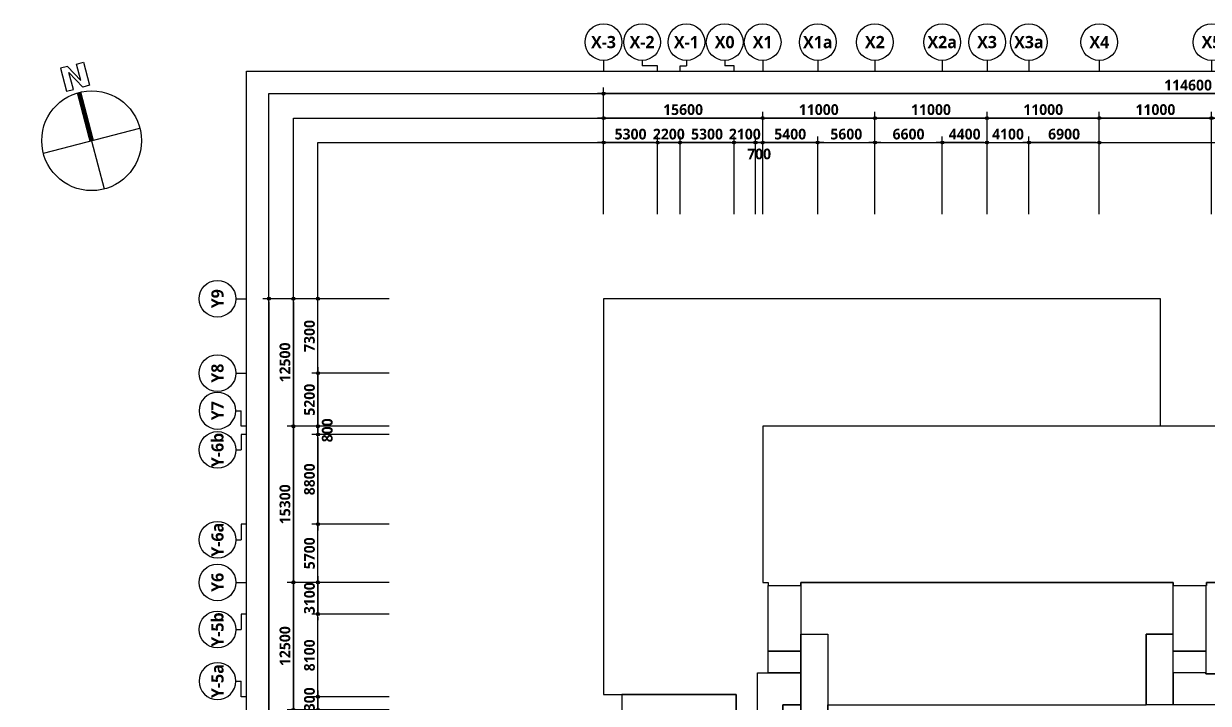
# Model space of a CAD drawing. Header units: millimetres. Extents: x -5354 to 997967, y -1313401 to 249081.
# Drawn here: x -5354 to 110773, y -1039776 to -973176 of the extents above; entities that cross this region are included whole.
import ezdxf
from ezdxf.enums import TextEntityAlignment as Align

# ---------------------------------------------------------------- set-up
doc = ezdxf.new("R2010")
doc.units = ezdxf.units.MM
doc.header["$LTSCALE"] = 300
doc.header["$MEASUREMENT"] = 0
doc.header["$PDSIZE"] = -10
doc.layers.get('0').update_dxf_attribs({"linetype": 'CONTINUOUS'})
doc.layers.get('Defpoints').update_dxf_attribs({"color": 153, "linetype": 'CONTINUOUS'})
for name, color, linetype in [('A-ANNO-SYMB', 7, 'CONTINUOUS'), ('A-ANNO-TEXT1', 7, 'CONTINUOUS'), ('A-ST-AXIS-BUB', 7, 'CONTINUOUS'), ('A-ST-AXIS-DIM', 7, 'CONTINUOUS'), ('X-SEC-종$0$A-ST-AXIS-BUB', 7, 'CONTINUOUS')]:
    doc.layers.add(name, color=color, linetype=linetype)
doc.layers.add('Defpoint', color=161, linetype='CONTINUOUS', plot=False)
doc.layers.add('면적', color=210, linetype='CONTINUOUS', plot=False)
doc.styles.add('SH_대대리576', font='')
doc.styles.get('SH_대대리576').set_extended_font_data('NanumGothic', bold=True)
doc.dimstyles.new('SHP 600', dxfattribs={"dimscale": 300, "dimtxt": 3.5, "dimasz": 1, "dimexe": 2, "dimexo": 2, "dimgap": 1, "dimtad": 1, "dimdec": 0, "dimzin": 0, "dimdsep": 46, "dimtxsty": 'SH_대대리576', "dimblk": 'DIMDOT', "dimcen": 0.09, "dimclrt": 3, "dimadec": 0, "dimazin": 1, "dimtfac": 1, "dimtdec": 0, "dimtix": 1, "dimtmove": 2, "dimatfit": 0, "dimldrblk": 'DIMDOT', "dimfxl": 1, "dimtolj": 1, "dimtzin": 0, "dimarcsym": 0})

# ---------------------------------------------------------------- blocks, each defined once
blk = doc.blocks.new('G$CBA52A250')
at = {"layer": 'A-ST-AXIS-BUB'}
for p, q in [((1177, 0), (1177, 525)), ((1177, 525), (1800, 525)), ((1800, 1050), (1800, 525))]:
    blk.add_line(p, q, dxfattribs=at)
blk.add_circle((1800, 2850), 1800, dxfattribs=at)
blk = doc.blocks.new('DIMDOT')
at = {"color": 0}
blk.add_line((-2, 0), (2, 0), dxfattribs=at)
for radius in [0.5, 0.25]:
    blk.add_circle((0, 0), radius, dxfattribs=at)
blk = doc.blocks.new('*D831')
at = {"layer": 'A-ST-AXIS-DIM', "color": 0, "lineweight": -2, "transparency": 16777216}
for p, q in [((30487, -1000126), (18087, -1000126)), ((18687, -1000426), (18687, -1084626)), ((30487, -1084926), (18087, -1084926))]:
    blk.add_line(p, q, dxfattribs=at)
at = {"layer": 'Defpoints', "color": 0, "transparency": 16777216}
for p in [(31087, -1000126), (18687, -1084926), (31087, -1084926)]:
    blk.add_point(p, dxfattribs=at)
at = {"layer": 'A-ST-AXIS-DIM', "color": 0, "lineweight": -2, "transparency": 16777216, "xscale": 300, "yscale": 300, "zscale": 300}
for p, rotation in [((18687, -1000126), 90), ((18687, -1084926), 270)]:
    blk.add_blockref('DIMDOT', p, dxfattribs=dict(at, rotation=rotation))
at = {"layer": 'A-ST-AXIS-DIM', "color": 3, "transparency": 16777216, "insert": (17862, -1042526), "char_height": 1050, "attachment_point": 5, "rotation": 90, "style": 'SH_대대리576'}
blk.add_mtext('\\A1;84800', dxfattribs=at)
blk = doc.blocks.new('*D836')
at = {"layer": 'A-ST-AXIS-DIM', "color": 0, "lineweight": -2, "transparency": 16777216}
for p, q in [((30487, -1027926), (20487, -1027926)), ((21087, -1028226), (21087, -1040126)), ((30487, -1040426), (20487, -1040426))]:
    blk.add_line(p, q, dxfattribs=at)
at = {"layer": 'Defpoints', "color": 0, "transparency": 16777216}
for p in [(31087, -1027926), (21087, -1040426), (31087, -1040426)]:
    blk.add_point(p, dxfattribs=at)
at = {"layer": 'A-ST-AXIS-DIM', "color": 0, "lineweight": -2, "transparency": 16777216, "xscale": 300, "yscale": 300, "zscale": 300}
for p, rotation in [((21087, -1027926), 90), ((21087, -1040426), 270)]:
    blk.add_blockref('DIMDOT', p, dxfattribs=dict(at, rotation=rotation))
at = {"layer": 'A-ST-AXIS-DIM', "color": 3, "transparency": 16777216, "insert": (20262, -1034176), "char_height": 1050, "attachment_point": 5, "rotation": 90, "style": 'SH_대대리576'}
blk.add_mtext('\\A1;12500', dxfattribs=at)
blk = doc.blocks.new('*D837')
at = {"layer": 'A-ST-AXIS-DIM', "color": 0, "lineweight": -2, "transparency": 16777216}
for p, q in [((30487, -1012626), (20487, -1012626)), ((21087, -1012926), (21087, -1027626)), ((30487, -1027926), (20487, -1027926))]:
    blk.add_line(p, q, dxfattribs=at)
at = {"layer": 'Defpoints', "color": 0, "transparency": 16777216}
for p in [(31087, -1012626), (21087, -1027926), (31087, -1027926)]:
    blk.add_point(p, dxfattribs=at)
at = {"layer": 'A-ST-AXIS-DIM', "color": 0, "lineweight": -2, "transparency": 16777216, "xscale": 300, "yscale": 300, "zscale": 300}
for p, rotation in [((21087, -1012626), 90), ((21087, -1027926), 270)]:
    blk.add_blockref('DIMDOT', p, dxfattribs=dict(at, rotation=rotation))
at = {"layer": 'A-ST-AXIS-DIM', "color": 3, "transparency": 16777216, "insert": (20262, -1020276), "char_height": 1050, "attachment_point": 5, "rotation": 90, "style": 'SH_대대리576'}
blk.add_mtext('\\A1;15300', dxfattribs=at)
blk = doc.blocks.new('*D838')
at = {"layer": 'A-ST-AXIS-DIM', "color": 0, "lineweight": -2, "transparency": 16777216}
for p, q in [((30487, -1000126), (20487, -1000126)), ((21087, -1000426), (21087, -1012326)), ((30487, -1012626), (20487, -1012626))]:
    blk.add_line(p, q, dxfattribs=at)
at = {"layer": 'Defpoints', "color": 0, "transparency": 16777216}
for p in [(31087, -1000126), (21087, -1012626), (31087, -1012626)]:
    blk.add_point(p, dxfattribs=at)
at = {"layer": 'A-ST-AXIS-DIM', "color": 0, "lineweight": -2, "transparency": 16777216, "xscale": 300, "yscale": 300, "zscale": 300}
for p, rotation in [((21087, -1000126), 90), ((21087, -1012626), 270)]:
    blk.add_blockref('DIMDOT', p, dxfattribs=dict(at, rotation=rotation))
at = {"layer": 'A-ST-AXIS-DIM', "color": 3, "transparency": 16777216, "insert": (20262, -1006376), "char_height": 1050, "attachment_point": 5, "rotation": 90, "style": 'SH_대대리576'}
blk.add_mtext('\\A1;12500', dxfattribs=at)
blk = doc.blocks.new('*D839')
at = {"layer": 'A-ST-AXIS-DIM', "color": 0, "lineweight": -2, "transparency": 16777216}
for p, q in [((51487, -991826), (51487, -979426)), ((165787, -980026), (51787, -980026)), ((166087, -991826), (166087, -979426))]:
    blk.add_line(p, q, dxfattribs=at)
at = {"layer": 'Defpoints', "color": 0, "transparency": 16777216}
for p in [(51487, -980026), (51487, -992426), (166087, -992426)]:
    blk.add_point(p, dxfattribs=at)
at = {"layer": 'A-ST-AXIS-DIM', "color": 0, "lineweight": -2, "transparency": 16777216, "xscale": 300, "yscale": 300, "zscale": 300, "rotation": 180}
blk.add_blockref('DIMDOT', (51487, -980026), dxfattribs=at)
at = {"layer": 'A-ST-AXIS-DIM', "color": 0, "lineweight": -2, "transparency": 16777216, "xscale": 300, "yscale": 300, "zscale": 300}
blk.add_blockref('DIMDOT', (166087, -980026), dxfattribs=at)
at = {"layer": 'A-ST-AXIS-DIM', "color": 3, "transparency": 16777216, "insert": (108787, -979201), "char_height": 1050, "attachment_point": 5, "style": 'SH_대대리576'}
blk.add_mtext('\\A1;114600', dxfattribs=at)
blk = doc.blocks.new('*D840')
at = {"layer": 'A-ST-AXIS-DIM', "color": 0, "lineweight": -2, "transparency": 16777216}
for p, q in [((67087, -991826), (67087, -981826)), ((77787, -982426), (67387, -982426)), ((78087, -991826), (78087, -981826))]:
    blk.add_line(p, q, dxfattribs=at)
at = {"layer": 'Defpoints', "color": 0, "transparency": 16777216}
for p in [(67087, -982426), (67087, -992426), (78087, -992426)]:
    blk.add_point(p, dxfattribs=at)
at = {"layer": 'A-ST-AXIS-DIM', "color": 0, "lineweight": -2, "transparency": 16777216, "xscale": 300, "yscale": 300, "zscale": 300, "rotation": 180}
blk.add_blockref('DIMDOT', (67087, -982426), dxfattribs=at)
at = {"layer": 'A-ST-AXIS-DIM', "color": 0, "lineweight": -2, "transparency": 16777216, "xscale": 300, "yscale": 300, "zscale": 300}
blk.add_blockref('DIMDOT', (78087, -982426), dxfattribs=at)
at = {"layer": 'A-ST-AXIS-DIM', "color": 3, "transparency": 16777216, "insert": (72587, -981601), "char_height": 1050, "attachment_point": 5, "style": 'SH_대대리576'}
blk.add_mtext('\\A1;11000', dxfattribs=at)
blk = doc.blocks.new('*D841')
at = {"layer": 'A-ST-AXIS-DIM', "color": 0, "lineweight": -2, "transparency": 16777216}
for p, q in [((78087, -991826), (78087, -981826)), ((88787, -982426), (78387, -982426)), ((89087, -991826), (89087, -981826))]:
    blk.add_line(p, q, dxfattribs=at)
at = {"layer": 'Defpoints', "color": 0, "transparency": 16777216}
for p in [(78087, -982426), (78087, -992426), (89087, -992426)]:
    blk.add_point(p, dxfattribs=at)
at = {"layer": 'A-ST-AXIS-DIM', "color": 0, "lineweight": -2, "transparency": 16777216, "xscale": 300, "yscale": 300, "zscale": 300, "rotation": 180}
blk.add_blockref('DIMDOT', (78087, -982426), dxfattribs=at)
at = {"layer": 'A-ST-AXIS-DIM', "color": 0, "lineweight": -2, "transparency": 16777216, "xscale": 300, "yscale": 300, "zscale": 300}
blk.add_blockref('DIMDOT', (89087, -982426), dxfattribs=at)
at = {"layer": 'A-ST-AXIS-DIM', "color": 3, "transparency": 16777216, "insert": (83587, -981601), "char_height": 1050, "attachment_point": 5, "style": 'SH_대대리576'}
blk.add_mtext('\\A1;11000', dxfattribs=at)
blk = doc.blocks.new('*D842')
at = {"layer": 'A-ST-AXIS-DIM', "color": 0, "lineweight": -2, "transparency": 16777216}
for p, q in [((89087, -991826), (89087, -981826)), ((99787, -982426), (89387, -982426)), ((100087, -991826), (100087, -981826))]:
    blk.add_line(p, q, dxfattribs=at)
at = {"layer": 'Defpoints', "color": 0, "transparency": 16777216}
for p in [(89087, -982426), (89087, -992426), (100087, -992426)]:
    blk.add_point(p, dxfattribs=at)
at = {"layer": 'A-ST-AXIS-DIM', "color": 0, "lineweight": -2, "transparency": 16777216, "xscale": 300, "yscale": 300, "zscale": 300, "rotation": 180}
blk.add_blockref('DIMDOT', (89087, -982426), dxfattribs=at)
at = {"layer": 'A-ST-AXIS-DIM', "color": 0, "lineweight": -2, "transparency": 16777216, "xscale": 300, "yscale": 300, "zscale": 300}
blk.add_blockref('DIMDOT', (100087, -982426), dxfattribs=at)
at = {"layer": 'A-ST-AXIS-DIM', "color": 3, "transparency": 16777216, "insert": (94587, -981601), "char_height": 1050, "attachment_point": 5, "style": 'SH_대대리576'}
blk.add_mtext('\\A1;11000', dxfattribs=at)
blk = doc.blocks.new('*D843')
at = {"layer": 'A-ST-AXIS-DIM', "color": 0, "lineweight": -2, "transparency": 16777216}
for p, q in [((100087, -991826), (100087, -981826)), ((110787, -982426), (100387, -982426)), ((111087, -991826), (111087, -981826))]:
    blk.add_line(p, q, dxfattribs=at)
at = {"layer": 'Defpoints', "color": 0, "transparency": 16777216}
for p in [(100087, -982426), (100087, -992426), (111087, -992426)]:
    blk.add_point(p, dxfattribs=at)
at = {"layer": 'A-ST-AXIS-DIM', "color": 0, "lineweight": -2, "transparency": 16777216, "xscale": 300, "yscale": 300, "zscale": 300, "rotation": 180}
blk.add_blockref('DIMDOT', (100087, -982426), dxfattribs=at)
at = {"layer": 'A-ST-AXIS-DIM', "color": 0, "lineweight": -2, "transparency": 16777216, "xscale": 300, "yscale": 300, "zscale": 300}
blk.add_blockref('DIMDOT', (111087, -982426), dxfattribs=at)
at = {"layer": 'A-ST-AXIS-DIM', "color": 3, "transparency": 16777216, "insert": (105587, -981601), "char_height": 1050, "attachment_point": 5, "style": 'SH_대대리576'}
blk.add_mtext('\\A1;11000', dxfattribs=at)
blk = doc.blocks.new('*D844')
at = {"layer": 'A-ST-AXIS-DIM', "color": 0, "lineweight": -2, "transparency": 16777216}
for p, q in [((111087, -991826), (111087, -981826)), ((121787, -982426), (111387, -982426)), ((122087, -991826), (122087, -981826))]:
    blk.add_line(p, q, dxfattribs=at)
at = {"layer": 'Defpoints', "color": 0, "transparency": 16777216}
for p in [(111087, -982426), (111087, -992426), (122087, -992426)]:
    blk.add_point(p, dxfattribs=at)
at = {"layer": 'A-ST-AXIS-DIM', "color": 0, "lineweight": -2, "transparency": 16777216, "xscale": 300, "yscale": 300, "zscale": 300, "rotation": 180}
blk.add_blockref('DIMDOT', (111087, -982426), dxfattribs=at)
at = {"layer": 'A-ST-AXIS-DIM', "color": 0, "lineweight": -2, "transparency": 16777216, "xscale": 300, "yscale": 300, "zscale": 300}
blk.add_blockref('DIMDOT', (122087, -982426), dxfattribs=at)
at = {"layer": 'A-ST-AXIS-DIM', "color": 3, "transparency": 16777216, "insert": (116587, -981601), "char_height": 1050, "attachment_point": 5, "style": 'SH_대대리576'}
blk.add_mtext('\\A1;11000', dxfattribs=at)
blk = doc.blocks.new('*D849')
at = {"layer": 'A-ST-AXIS-DIM', "color": 0, "lineweight": -2, "transparency": 16777216}
for p, q in [((51487, -991826), (51487, -981826)), ((66787, -982426), (51787, -982426)), ((67087, -991826), (67087, -981826))]:
    blk.add_line(p, q, dxfattribs=at)
at = {"layer": 'Defpoints', "color": 0, "transparency": 16777216}
for p in [(51487, -982426), (51487, -992426), (67087, -992426)]:
    blk.add_point(p, dxfattribs=at)
at = {"layer": 'A-ST-AXIS-DIM', "color": 0, "lineweight": -2, "transparency": 16777216, "xscale": 300, "yscale": 300, "zscale": 300, "rotation": 180}
blk.add_blockref('DIMDOT', (51487, -982426), dxfattribs=at)
at = {"layer": 'A-ST-AXIS-DIM', "color": 0, "lineweight": -2, "transparency": 16777216, "xscale": 300, "yscale": 300, "zscale": 300}
blk.add_blockref('DIMDOT', (67087, -982426), dxfattribs=at)
at = {"layer": 'A-ST-AXIS-DIM', "color": 3, "transparency": 16777216, "insert": (59287, -981601), "char_height": 1050, "attachment_point": 5, "style": 'SH_대대리576'}
blk.add_mtext('\\A1;15600', dxfattribs=at)
blk = doc.blocks.new('A-ST-AXIS-BUB-1')
at = {"layer": 'A-ST-AXIS-BUB'}
blk.add_line((0, 350), (0, 0), dxfattribs=at)
blk.add_circle((0, 950), 600, dxfattribs=at)
blk = doc.blocks.new('*D922')
at = {"layer": 'A-ST-AXIS-DIM', "color": 0, "lineweight": -2, "transparency": 16777216}
for p, q in [((51487, -991826), (51487, -984226)), ((56787, -991826), (56787, -984226)), ((56487, -984826), (51787, -984826))]:
    blk.add_line(p, q, dxfattribs=at)
at = {"layer": 'Defpoints', "color": 0, "transparency": 16777216}
for p in [(51487, -984826), (51487, -992426), (56787, -992426)]:
    blk.add_point(p, dxfattribs=at)
at = {"layer": 'A-ST-AXIS-DIM', "color": 0, "lineweight": -2, "transparency": 16777216, "xscale": 300, "yscale": 300, "zscale": 300, "rotation": 180}
blk.add_blockref('DIMDOT', (51487, -984826), dxfattribs=at)
at = {"layer": 'A-ST-AXIS-DIM', "color": 0, "lineweight": -2, "transparency": 16777216, "xscale": 300, "yscale": 300, "zscale": 300}
blk.add_blockref('DIMDOT', (56787, -984826), dxfattribs=at)
at = {"layer": 'A-ST-AXIS-DIM', "color": 3, "transparency": 16777216, "insert": (54137, -984001), "char_height": 1050, "attachment_point": 5, "style": 'SH_대대리576'}
blk.add_mtext('\\A1;5300', dxfattribs=at)
blk = doc.blocks.new('*D923')
at = {"layer": 'A-ST-AXIS-DIM', "color": 0, "lineweight": -2, "transparency": 16777216}
for p, q in [((56787, -991826), (56787, -984226)), ((58987, -991826), (58987, -984226)), ((56487, -984826), (56187, -984826)), ((58987, -984826), (56787, -984826)), ((59287, -984826), (59587, -984826))]:
    blk.add_line(p, q, dxfattribs=at)
at = {"layer": 'Defpoints', "color": 0, "transparency": 16777216}
for p in [(56787, -984826), (56787, -992426), (58987, -992426)]:
    blk.add_point(p, dxfattribs=at)
at = {"layer": 'A-ST-AXIS-DIM', "color": 0, "lineweight": -2, "transparency": 16777216, "xscale": 300, "yscale": 300, "zscale": 300}
blk.add_blockref('DIMDOT', (56787, -984826), dxfattribs=at)
at = {"layer": 'A-ST-AXIS-DIM', "color": 0, "lineweight": -2, "transparency": 16777216, "xscale": 300, "yscale": 300, "zscale": 300, "rotation": 180}
blk.add_blockref('DIMDOT', (58987, -984826), dxfattribs=at)
at = {"layer": 'A-ST-AXIS-DIM', "color": 3, "transparency": 16777216, "insert": (57887, -984001), "char_height": 1050, "attachment_point": 5, "style": 'SH_대대리576'}
blk.add_mtext('\\A1;2200', dxfattribs=at)
blk = doc.blocks.new('*D924')
at = {"layer": 'A-ST-AXIS-DIM', "color": 0, "lineweight": -2, "transparency": 16777216}
for p, q in [((64287, -991826), (64287, -984226)), ((66387, -991826), (66387, -984226)), ((63987, -984826), (63687, -984826)), ((66387, -984826), (64287, -984826)), ((66687, -984826), (66987, -984826))]:
    blk.add_line(p, q, dxfattribs=at)
at = {"layer": 'Defpoints', "color": 0, "transparency": 16777216}
for p in [(64287, -984826), (64287, -992426), (66387, -992426)]:
    blk.add_point(p, dxfattribs=at)
at = {"layer": 'A-ST-AXIS-DIM', "color": 0, "lineweight": -2, "transparency": 16777216, "xscale": 300, "yscale": 300, "zscale": 300}
blk.add_blockref('DIMDOT', (64287, -984826), dxfattribs=at)
at = {"layer": 'A-ST-AXIS-DIM', "color": 0, "lineweight": -2, "transparency": 16777216, "xscale": 300, "yscale": 300, "zscale": 300, "rotation": 180}
blk.add_blockref('DIMDOT', (66387, -984826), dxfattribs=at)
at = {"layer": 'A-ST-AXIS-DIM', "color": 3, "transparency": 16777216, "insert": (65337, -984001), "char_height": 1050, "attachment_point": 5, "style": 'SH_대대리576'}
blk.add_mtext('\\A1;2100', dxfattribs=at)
blk = doc.blocks.new('*D925')
at = {"layer": 'A-ST-AXIS-DIM', "color": 0, "lineweight": -2, "transparency": 16777216}
for p, q in [((58987, -991826), (58987, -984226)), ((64287, -991826), (64287, -984226)), ((63987, -984826), (59287, -984826))]:
    blk.add_line(p, q, dxfattribs=at)
at = {"layer": 'Defpoints', "color": 0, "transparency": 16777216}
for p in [(58987, -984826), (58987, -992426), (64287, -992426)]:
    blk.add_point(p, dxfattribs=at)
at = {"layer": 'A-ST-AXIS-DIM', "color": 0, "lineweight": -2, "transparency": 16777216, "xscale": 300, "yscale": 300, "zscale": 300, "rotation": 180}
blk.add_blockref('DIMDOT', (58987, -984826), dxfattribs=at)
at = {"layer": 'A-ST-AXIS-DIM', "color": 0, "lineweight": -2, "transparency": 16777216, "xscale": 300, "yscale": 300, "zscale": 300}
blk.add_blockref('DIMDOT', (64287, -984826), dxfattribs=at)
at = {"layer": 'A-ST-AXIS-DIM', "color": 3, "transparency": 16777216, "insert": (61637, -984001), "char_height": 1050, "attachment_point": 5, "style": 'SH_대대리576'}
blk.add_mtext('\\A1;5300', dxfattribs=at)
blk = doc.blocks.new('A-ST-AXIS-BUB-2')
at = {"layer": 'X-SEC-종$0$A-ST-AXIS-BUB'}
blk.add_line((1800, 1050, -103000), (1800, 525, -103000), dxfattribs=at)
at = {"layer": 'X-SEC-종$0$A-ST-AXIS-BUB', "elevation": -103000}
blk.add_lwpolyline([(3323, 0), (3323, 525), (1800, 525)], dxfattribs=at)
at = {"layer": 'X-SEC-종$0$A-ST-AXIS-BUB'}
blk.add_circle((1800, 2850, -103000), 1800, dxfattribs=at)
blk = doc.blocks.new('G$C1D72D447')
at = {"layer": 'X-SEC-종$0$A-ST-AXIS-BUB'}
blk.add_line((1800, 1050, -103000), (1800, 525, -103000), dxfattribs=at)
at = {"layer": 'X-SEC-종$0$A-ST-AXIS-BUB', "elevation": -103000}
blk.add_lwpolyline([(2723, 0), (2723, 525), (1800, 525)], dxfattribs=at)
at = {"layer": 'X-SEC-종$0$A-ST-AXIS-BUB'}
blk.add_circle((1800, 2850, -103000), 1800, dxfattribs=at)
blk = doc.blocks.new('dr-sy-018-D-M')
at = {"layer": 'A-ANNO-SYMB'}
for p, q in [((-1, 16.4), (-2.5, 16.4)), ((-2.5, 16.4), (-2.5, 11.4)), ((-1, 16.4), (1, 12.8)), ((-1, 15.09), (1.05, 11.4)), ((-1, 11.4), (-1, 15.09)), ((1, 12.8), (1, 16.4)), ((1, 16.4), (2.5, 16.4)), ((2.5, 16.4), (2.5, 11.4)), ((-2.5, 11.4), (-1, 11.4)), ((2.5, 11.4), (1.05, 11.4)), ((-10.5, 0), (10.5, 0)), ((0, 0), (0, -10.5))]:
    blk.add_line(p, q, dxfattribs=at)
at = {"layer": 'A-ANNO-SYMB', "const_width": 1}
blk.add_lwpolyline([(0, 10.5), (0, 0)], dxfattribs=at)
at = {"layer": 'A-ANNO-SYMB'}
blk.add_circle((0, 0), 10.5, dxfattribs=at)
blk = doc.blocks.new('*D930')
at = {"layer": 'A-ST-AXIS-DIM', "color": 0, "lineweight": -2, "transparency": 16777216}
for p, q in [((67087, -991826), (67087, -984226)), ((72487, -991826), (72487, -984226)), ((72187, -984826), (67387, -984826))]:
    blk.add_line(p, q, dxfattribs=at)
at = {"layer": 'Defpoints', "color": 0, "transparency": 16777216}
for p in [(67087, -984826), (67087, -992426), (72487, -992426)]:
    blk.add_point(p, dxfattribs=at)
at = {"layer": 'A-ST-AXIS-DIM', "color": 0, "lineweight": -2, "transparency": 16777216, "xscale": 300, "yscale": 300, "zscale": 300, "rotation": 180}
blk.add_blockref('DIMDOT', (67087, -984826), dxfattribs=at)
at = {"layer": 'A-ST-AXIS-DIM', "color": 0, "lineweight": -2, "transparency": 16777216, "xscale": 300, "yscale": 300, "zscale": 300}
blk.add_blockref('DIMDOT', (72487, -984826), dxfattribs=at)
at = {"layer": 'A-ST-AXIS-DIM', "color": 3, "transparency": 16777216, "insert": (69787, -984001), "char_height": 1050, "attachment_point": 5, "style": 'SH_대대리576'}
blk.add_mtext('\\A1;5400', dxfattribs=at)
blk = doc.blocks.new('*D931')
at = {"layer": 'A-ST-AXIS-DIM', "color": 0, "lineweight": -2, "transparency": 16777216}
for p, q in [((72487, -991826), (72487, -984226)), ((78087, -991826), (78087, -984226)), ((72787, -984826), (77787, -984826))]:
    blk.add_line(p, q, dxfattribs=at)
at = {"layer": 'Defpoints', "color": 0, "transparency": 16777216}
for p in [(78087, -984826), (72487, -992426), (78087, -992426)]:
    blk.add_point(p, dxfattribs=at)
at = {"layer": 'A-ST-AXIS-DIM', "color": 0, "lineweight": -2, "transparency": 16777216, "xscale": 300, "yscale": 300, "zscale": 300, "rotation": 180}
blk.add_blockref('DIMDOT', (72487, -984826), dxfattribs=at)
at = {"layer": 'A-ST-AXIS-DIM', "color": 0, "lineweight": -2, "transparency": 16777216, "xscale": 300, "yscale": 300, "zscale": 300}
blk.add_blockref('DIMDOT', (78087, -984826), dxfattribs=at)
at = {"layer": 'A-ST-AXIS-DIM', "color": 3, "transparency": 16777216, "insert": (75287, -984001), "char_height": 1050, "attachment_point": 5, "style": 'SH_대대리576'}
blk.add_mtext('\\A1;5600', dxfattribs=at)
blk = doc.blocks.new('*D932')
at = {"layer": 'A-ST-AXIS-DIM', "color": 0, "lineweight": -2, "transparency": 16777216}
for p, q in [((78087, -991826), (78087, -984226)), ((84687, -991826), (84687, -984226)), ((78387, -984826), (84387, -984826))]:
    blk.add_line(p, q, dxfattribs=at)
at = {"layer": 'Defpoints', "color": 0, "transparency": 16777216}
for p in [(84687, -984826), (78087, -992426), (84687, -992426)]:
    blk.add_point(p, dxfattribs=at)
at = {"layer": 'A-ST-AXIS-DIM', "color": 0, "lineweight": -2, "transparency": 16777216, "xscale": 300, "yscale": 300, "zscale": 300, "rotation": 180}
blk.add_blockref('DIMDOT', (78087, -984826), dxfattribs=at)
at = {"layer": 'A-ST-AXIS-DIM', "color": 0, "lineweight": -2, "transparency": 16777216, "xscale": 300, "yscale": 300, "zscale": 300}
blk.add_blockref('DIMDOT', (84687, -984826), dxfattribs=at)
at = {"layer": 'A-ST-AXIS-DIM', "color": 3, "transparency": 16777216, "insert": (81387, -984001), "char_height": 1050, "attachment_point": 5, "style": 'SH_대대리576'}
blk.add_mtext('\\A1;6600', dxfattribs=at)
blk = doc.blocks.new('*D933')
at = {"layer": 'A-ST-AXIS-DIM', "color": 0, "lineweight": -2, "transparency": 16777216}
for p, q in [((84687, -991826), (84687, -984226)), ((89087, -991826), (89087, -984226)), ((88787, -984826), (84987, -984826))]:
    blk.add_line(p, q, dxfattribs=at)
at = {"layer": 'Defpoints', "color": 0, "transparency": 16777216}
for p in [(84687, -984826), (84687, -992426), (89087, -992426)]:
    blk.add_point(p, dxfattribs=at)
at = {"layer": 'A-ST-AXIS-DIM', "color": 0, "lineweight": -2, "transparency": 16777216, "xscale": 300, "yscale": 300, "zscale": 300, "rotation": 180}
blk.add_blockref('DIMDOT', (84687, -984826), dxfattribs=at)
at = {"layer": 'A-ST-AXIS-DIM', "color": 0, "lineweight": -2, "transparency": 16777216, "xscale": 300, "yscale": 300, "zscale": 300}
blk.add_blockref('DIMDOT', (89087, -984826), dxfattribs=at)
at = {"layer": 'A-ST-AXIS-DIM', "color": 3, "transparency": 16777216, "insert": (86887, -984001), "char_height": 1050, "attachment_point": 5, "style": 'SH_대대리576'}
blk.add_mtext('\\A1;4400', dxfattribs=at)
blk = doc.blocks.new('*D934')
at = {"layer": 'A-ST-AXIS-DIM', "color": 0, "lineweight": -2, "transparency": 16777216}
for p, q in [((89087, -991826), (89087, -984226)), ((93187, -991826), (93187, -984226)), ((88787, -984826), (88487, -984826)), ((89087, -984826), (93187, -984826)), ((93487, -984826), (93787, -984826))]:
    blk.add_line(p, q, dxfattribs=at)
at = {"layer": 'Defpoints', "color": 0, "transparency": 16777216}
for p in [(93187, -984826), (89087, -992426), (93187, -992426)]:
    blk.add_point(p, dxfattribs=at)
at = {"layer": 'A-ST-AXIS-DIM', "color": 0, "lineweight": -2, "transparency": 16777216, "xscale": 300, "yscale": 300, "zscale": 300}
blk.add_blockref('DIMDOT', (89087, -984826), dxfattribs=at)
at = {"layer": 'A-ST-AXIS-DIM', "color": 0, "lineweight": -2, "transparency": 16777216, "xscale": 300, "yscale": 300, "zscale": 300, "rotation": 180}
blk.add_blockref('DIMDOT', (93187, -984826), dxfattribs=at)
at = {"layer": 'A-ST-AXIS-DIM', "color": 3, "transparency": 16777216, "insert": (91137, -984001), "char_height": 1050, "attachment_point": 5, "style": 'SH_대대리576'}
blk.add_mtext('\\A1;4100', dxfattribs=at)
blk = doc.blocks.new('*D935')
at = {"layer": 'A-ST-AXIS-DIM', "color": 0, "lineweight": -2, "transparency": 16777216}
for p, q in [((93187, -991826), (93187, -984226)), ((100087, -991826), (100087, -984226)), ((99787, -984826), (93487, -984826))]:
    blk.add_line(p, q, dxfattribs=at)
at = {"layer": 'Defpoints', "color": 0, "transparency": 16777216}
for p in [(93187, -984826), (93187, -992426), (100087, -992426)]:
    blk.add_point(p, dxfattribs=at)
at = {"layer": 'A-ST-AXIS-DIM', "color": 0, "lineweight": -2, "transparency": 16777216, "xscale": 300, "yscale": 300, "zscale": 300, "rotation": 180}
blk.add_blockref('DIMDOT', (93187, -984826), dxfattribs=at)
at = {"layer": 'A-ST-AXIS-DIM', "color": 0, "lineweight": -2, "transparency": 16777216, "xscale": 300, "yscale": 300, "zscale": 300}
blk.add_blockref('DIMDOT', (100087, -984826), dxfattribs=at)
at = {"layer": 'A-ST-AXIS-DIM', "color": 3, "transparency": 16777216, "insert": (96637, -984001), "char_height": 1050, "attachment_point": 5, "style": 'SH_대대리576'}
blk.add_mtext('\\A1;6900', dxfattribs=at)
blk = doc.blocks.new('*D946')
at = {"layer": 'A-ST-AXIS-DIM', "color": 0, "lineweight": -2, "transparency": 16777216}
for p, q in [((30487, -1039126), (22887, -1039126)), ((23487, -1038826), (23487, -1038526)), ((23487, -1039126), (23487, -1040426)), ((30487, -1040426), (22887, -1040426)), ((23487, -1040726), (23487, -1041026))]:
    blk.add_line(p, q, dxfattribs=at)
at = {"layer": 'Defpoints', "color": 0, "transparency": 16777216}
for p in [(31087, -1039126), (23487, -1040426), (31087, -1040426)]:
    blk.add_point(p, dxfattribs=at)
at = {"layer": 'A-ST-AXIS-DIM', "color": 0, "lineweight": -2, "transparency": 16777216, "xscale": 300, "yscale": 300, "zscale": 300}
for p, rotation in [((23487, -1039126), 270), ((23487, -1040426), 90)]:
    blk.add_blockref('DIMDOT', p, dxfattribs=dict(at, rotation=rotation))
at = {"layer": 'A-ST-AXIS-DIM', "color": 3, "transparency": 16777216, "insert": (22662, -1039776), "char_height": 1050, "attachment_point": 5, "rotation": 90, "style": 'SH_대대리576'}
blk.add_mtext('\\A1;1300', dxfattribs=at)
blk = doc.blocks.new('*D947')
at = {"layer": 'A-ST-AXIS-DIM', "color": 0, "lineweight": -2, "transparency": 16777216}
for p, q in [((30487, -1031026), (22887, -1031026)), ((23487, -1038826), (23487, -1031326)), ((30487, -1039126), (22887, -1039126))]:
    blk.add_line(p, q, dxfattribs=at)
at = {"layer": 'Defpoints', "color": 0, "transparency": 16777216}
for p in [(23487, -1031026), (31087, -1031026), (31087, -1039126)]:
    blk.add_point(p, dxfattribs=at)
at = {"layer": 'A-ST-AXIS-DIM', "color": 0, "lineweight": -2, "transparency": 16777216, "xscale": 300, "yscale": 300, "zscale": 300}
for p, rotation in [((23487, -1031026), 90), ((23487, -1039126), 270)]:
    blk.add_blockref('DIMDOT', p, dxfattribs=dict(at, rotation=rotation))
at = {"layer": 'A-ST-AXIS-DIM', "color": 3, "transparency": 16777216, "insert": (22662, -1035076), "char_height": 1050, "attachment_point": 5, "rotation": 90, "style": 'SH_대대리576'}
blk.add_mtext('\\A1;8100', dxfattribs=at)
blk = doc.blocks.new('*D948')
at = {"layer": 'A-ST-AXIS-DIM', "color": 0, "lineweight": -2, "transparency": 16777216}
for p, q in [((23487, -1027626), (23487, -1027326)), ((30487, -1027926), (22887, -1027926)), ((23487, -1027926), (23487, -1031026)), ((30487, -1031026), (22887, -1031026)), ((23487, -1031326), (23487, -1031626))]:
    blk.add_line(p, q, dxfattribs=at)
at = {"layer": 'Defpoints', "color": 0, "transparency": 16777216}
for p in [(31087, -1027926), (23487, -1031026), (31087, -1031026)]:
    blk.add_point(p, dxfattribs=at)
at = {"layer": 'A-ST-AXIS-DIM', "color": 0, "lineweight": -2, "transparency": 16777216, "xscale": 300, "yscale": 300, "zscale": 300}
for p, rotation in [((23487, -1027926), 270), ((23487, -1031026), 90)]:
    blk.add_blockref('DIMDOT', p, dxfattribs=dict(at, rotation=rotation))
at = {"layer": 'A-ST-AXIS-DIM', "color": 3, "transparency": 16777216, "insert": (22662, -1029476), "char_height": 1050, "attachment_point": 5, "rotation": 90, "style": 'SH_대대리576'}
blk.add_mtext('\\A1;3100', dxfattribs=at)
blk = doc.blocks.new('*D949')
at = {"layer": 'A-ST-AXIS-DIM', "color": 0, "lineweight": -2, "transparency": 16777216}
for p, q in [((30487, -1022226), (22887, -1022226)), ((23487, -1027626), (23487, -1022526)), ((30487, -1027926), (22887, -1027926))]:
    blk.add_line(p, q, dxfattribs=at)
at = {"layer": 'Defpoints', "color": 0, "transparency": 16777216}
for p in [(23487, -1022226), (31087, -1022226), (31087, -1027926)]:
    blk.add_point(p, dxfattribs=at)
at = {"layer": 'A-ST-AXIS-DIM', "color": 0, "lineweight": -2, "transparency": 16777216, "xscale": 300, "yscale": 300, "zscale": 300}
for p, rotation in [((23487, -1022226), 90), ((23487, -1027926), 270)]:
    blk.add_blockref('DIMDOT', p, dxfattribs=dict(at, rotation=rotation))
at = {"layer": 'A-ST-AXIS-DIM', "color": 3, "transparency": 16777216, "insert": (22662, -1025076), "char_height": 1050, "attachment_point": 5, "rotation": 90, "style": 'SH_대대리576'}
blk.add_mtext('\\A1;5700', dxfattribs=at)
blk = doc.blocks.new('*D950')
at = {"layer": 'A-ST-AXIS-DIM', "color": 0, "lineweight": -2, "transparency": 16777216}
for p, q in [((30487, -1013426), (22887, -1013426)), ((23487, -1013726), (23487, -1021926)), ((30487, -1022226), (22887, -1022226))]:
    blk.add_line(p, q, dxfattribs=at)
at = {"layer": 'Defpoints', "color": 0, "transparency": 16777216}
for p in [(31087, -1013426), (23487, -1022226), (31087, -1022226)]:
    blk.add_point(p, dxfattribs=at)
at = {"layer": 'A-ST-AXIS-DIM', "color": 0, "lineweight": -2, "transparency": 16777216, "xscale": 300, "yscale": 300, "zscale": 300}
for p, rotation in [((23487, -1013426), 90), ((23487, -1022226), 270)]:
    blk.add_blockref('DIMDOT', p, dxfattribs=dict(at, rotation=rotation))
at = {"layer": 'A-ST-AXIS-DIM', "color": 3, "transparency": 16777216, "insert": (22662, -1017826), "char_height": 1050, "attachment_point": 5, "rotation": 90, "style": 'SH_대대리576'}
blk.add_mtext('\\A1;8800', dxfattribs=at)
blk = doc.blocks.new('*D951')
at = {"layer": 'A-ST-AXIS-DIM', "color": 0, "lineweight": -2, "transparency": 16777216}
for p, q in [((23487, -1012326), (23487, -1012026)), ((30487, -1012626), (22887, -1012626)), ((30487, -1013426), (22887, -1013426)), ((23487, -1013426), (23487, -1012626)), ((23487, -1013726), (23487, -1014026))]:
    blk.add_line(p, q, dxfattribs=at)
at = {"layer": 'Defpoints', "color": 0, "transparency": 16777216}
for p in [(23487, -1012626), (31087, -1012626), (31087, -1013426)]:
    blk.add_point(p, dxfattribs=at)
at = {"layer": 'A-ST-AXIS-DIM', "color": 0, "lineweight": -2, "transparency": 16777216, "xscale": 300, "yscale": 300, "zscale": 300}
for p, rotation in [((23487, -1012626), 270), ((23487, -1013426), 90)]:
    blk.add_blockref('DIMDOT', p, dxfattribs=dict(at, rotation=rotation))
at = {"layer": 'A-ST-AXIS-DIM', "color": 3, "transparency": 16777216, "insert": (24408, -1013026), "char_height": 1050, "attachment_point": 5, "rotation": 90, "style": 'SH_대대리576'}
blk.add_mtext('\\A1;800', dxfattribs=at)
blk = doc.blocks.new('*D952')
at = {"layer": 'A-ST-AXIS-DIM', "color": 0, "lineweight": -2, "transparency": 16777216}
for p, q in [((30487, -1007426), (22887, -1007426)), ((23487, -1007726), (23487, -1012326)), ((30487, -1012626), (22887, -1012626))]:
    blk.add_line(p, q, dxfattribs=at)
at = {"layer": 'Defpoints', "color": 0, "transparency": 16777216}
for p in [(31087, -1007426), (23487, -1012626), (31087, -1012626)]:
    blk.add_point(p, dxfattribs=at)
at = {"layer": 'A-ST-AXIS-DIM', "color": 0, "lineweight": -2, "transparency": 16777216, "xscale": 300, "yscale": 300, "zscale": 300}
for p, rotation in [((23487, -1007426), 90), ((23487, -1012626), 270)]:
    blk.add_blockref('DIMDOT', p, dxfattribs=dict(at, rotation=rotation))
at = {"layer": 'A-ST-AXIS-DIM', "color": 3, "transparency": 16777216, "insert": (22662, -1010026), "char_height": 1050, "attachment_point": 5, "rotation": 90, "style": 'SH_대대리576'}
blk.add_mtext('\\A1;5200', dxfattribs=at)
blk = doc.blocks.new('*D953')
at = {"layer": 'A-ST-AXIS-DIM', "color": 0, "lineweight": -2, "transparency": 16777216}
for p, q in [((30487, -1000126), (22887, -1000126)), ((23487, -1007126), (23487, -1000426)), ((30487, -1007426), (22887, -1007426))]:
    blk.add_line(p, q, dxfattribs=at)
at = {"layer": 'Defpoints', "color": 0, "transparency": 16777216}
for p in [(23487, -1000126), (31087, -1000126), (31087, -1007426)]:
    blk.add_point(p, dxfattribs=at)
at = {"layer": 'A-ST-AXIS-DIM', "color": 0, "lineweight": -2, "transparency": 16777216, "xscale": 300, "yscale": 300, "zscale": 300}
for p, rotation in [((23487, -1000126), 90), ((23487, -1007426), 270)]:
    blk.add_blockref('DIMDOT', p, dxfattribs=dict(at, rotation=rotation))
at = {"layer": 'A-ST-AXIS-DIM', "color": 3, "transparency": 16777216, "insert": (22662, -1003776), "char_height": 1050, "attachment_point": 5, "rotation": 90, "style": 'SH_대대리576'}
blk.add_mtext('\\A1;7300', dxfattribs=at)
blk = doc.blocks.new('*D965')
at = {"layer": 'A-ST-AXIS-DIM', "color": 0, "lineweight": -2, "transparency": 16777216}
for p, q in [((66387, -991826), (66387, -984226)), ((67087, -991826), (67087, -984226)), ((66087, -984826), (65787, -984826)), ((66387, -984826), (67087, -984826)), ((67387, -984826), (67687, -984826))]:
    blk.add_line(p, q, dxfattribs=at)
at = {"layer": 'Defpoints', "color": 0, "transparency": 16777216}
for p in [(67087, -984826), (66387, -992426), (67087, -992426)]:
    blk.add_point(p, dxfattribs=at)
at = {"layer": 'A-ST-AXIS-DIM', "color": 0, "lineweight": -2, "transparency": 16777216, "xscale": 300, "yscale": 300, "zscale": 300}
blk.add_blockref('DIMDOT', (66387, -984826), dxfattribs=at)
at = {"layer": 'A-ST-AXIS-DIM', "color": 0, "lineweight": -2, "transparency": 16777216, "xscale": 300, "yscale": 300, "zscale": 300, "rotation": 180}
blk.add_blockref('DIMDOT', (67087, -984826), dxfattribs=at)
at = {"layer": 'A-ST-AXIS-DIM', "color": 3, "transparency": 16777216, "insert": (66737, -985950), "char_height": 1050, "attachment_point": 5, "style": 'SH_대대리576'}
blk.add_mtext('\\A1;700', dxfattribs=at)
blk = doc.blocks.new('G$C67953E58')
at = {"layer": '면적'}
for points in [[(95200, 72300), (54600, 72300), (54600, 84800), (48600, 84800), (0, 84800), (0, 46000), (1300, 46000), (1800, 46000), (13000, 46000), (13000, 40100), (15100, 40100), (15100, 48150), (16150, 48150), (16150, 50250), (16150, 56700), (19350, 56700), (19350, 56700), (19350, 57000), (55850, 57000), (55850, 56700), (55850, 56700), (59100, 56700), (59100, 57000), (95200, 57000)], [(19350, 56700), (19350, 51920), (22000, 51920), (22000, 45000), (53200, 45000), (53200, 51920), (55850, 51920), (55850, 56700), (55850, 56700), (55850, 57000), (19350, 57000), (19350, 56700)], [(59100, 57000), (59100, 56700), (59050, 56700), (59050, 48025), (60100, 48025), (60100, 45000), (108200, 45000), (108200, 51920), (110850, 51920), (110850, 56450), (110850, 56450), (110850, 57000)], [(16150, 56700), (19350, 56700), (19350, 50250), (16150, 50250)], [(55850, 56700), (59050, 56700), (59050, 50250), (55850, 50250)], [(110850, 56450), (114050, 56450), (114050, 50250), (110850, 50250)], [(17570, 42890), (17570, 44250), (19350, 44250), (19350, 51920), (22000, 51920), (22000, 45000), (22000, 45000), (22000, 42890), (19350, 42890), (19350, 42890)], [(53200, 45025), (55850, 45025), (55850, 51920), (53200, 51920)], [(110850, 45025), (108200, 45025), (108200, 51920), (110850, 51920)], [(19350, 48150), (16150, 48150), (16150, 50250), (19350, 50250)], [(55850, 50250), (59050, 50250), (59050, 48150), (55850, 48150)], [(110850, 50250), (114050, 50250), (114050, 48150), (110850, 48150)], [(15100, 48150), (19350, 48150), (19350, 45000), (17570, 45000), (17570, 42890), (19350, 42890), (19350, 39090), (15100, 39090)], [(55850, 48150), (55850, 45025), (60100, 45025), (60100, 48025), (59050, 48025), (59050, 48150)], [(110850, 48150), (114600, 48150), (114600, 45025), (110850, 45025)], [(0, 40100), (0, 34000), (5100, 34000), (5100, 40100), (13000, 40100), (13000, 46000), (1800, 46000), (1800, 40100)], [(17570, 45000), (19350, 45000), (19350, 44250), (17570, 44250)], [(19350, 33800), (19350, 42890), (22000, 42890), (22000, 45000), (53200, 45000), (53200, 45025), (60100, 45025), (60100, 45000), (108200, 45000), (108200, 45025), (114600, 45025), (114600, 33800)], [(110200, 45025), (114600, 45025), (114600, 33800), (110200, 33800)], [(5100, 40100), (15100, 40100), (15100, 37200), (5100, 37200)], [(15100, 39090), (19350, 39090), (19350, 33800), (15100, 33800)], [(0, 34000), (0, 21700), (5100, 21700), (5100, 20400), (7300, 20400), (7300, 37200), (5100, 37200), (5100, 34000), (0, 34000)], [(7700, 17200), (7700, 20200), (7300, 20200), (7300, 37200), (15100, 37200), (15100, 17200)], [(15100, 33800), (59600, 33800), (59600, 12200), (58300, 12200), (58300, 8850), (55850, 8850), (55850, 0), (19350, 0), (19350, 10950), (15600, 10950), (15600, 11500), (15100, 11500)], [(59600, 33800), (114600, 33800), (114600, 11500), (103600, 0), (59050, 0), (59050, 8850), (59225, 8850), (59225, 11500), (59600, 11500)], [(7700, 17200), (15100, 17200), (15100, 11600), (7700, 11600), (7700, 17200)], [(58300, 8850), (59225, 8850), (59225, 11500), (59600, 11500), (59600, 12200), (58300, 12200)], [(18400, 10950), (16150, 10950), (16150, 550), (19350, 550), (19350, 6750), (18400, 6750)], [(59050, 550), (55850, 550), (55850, 8850), (59050, 8850)]]:
    blk.add_lwpolyline(points, close=True, dxfattribs=at)
blk.add_lwpolyline([(54600, 72300), (15600, 72300), (15600, 57000), (16150, 57000), (16150, 56700)], dxfattribs=at)

msp = doc.modelspace()

# ---------------------------------------------------------------- linework, layer by layer
at = {"layer": 'Defpoint'}
for points in [[(187687.2, -1106397.4), (16487.2, -1106397.4), (16487.2, -977825.9), (187687.2, -977825.9)], [(185487.2, -1104197.4), (18687.2, -1104197.4), (18687.2, -980025.9), (185487.2, -980025.9)], [(183087.2, -1101797.4), (21087.2, -1101797.4), (21087.2, -982425.9), (183087.2, -982425.9)], [(180687.2, -1099397.4), (23487.2, -1099397.4), (23487.2, -984825.9), (180687.2, -984825.9)]]:
    msp.add_lwpolyline(points, close=True, dxfattribs=at)

# ---------------------------------------------------------------- block references
for name, p in [('G$CBA52A250', (57810.1, -977825.9)), ('G$C67953E58', (51487.2, -1084925.9))]:
    msp.add_blockref(name, p)
at = {"xscale": 465.6960000000489, "yscale": 465.6960000000489, "zscale": 465.6960000000489, "rotation": 14.62512501076412}
msp.add_blockref('dr-sy-018-D-M', (1305.4, -984642.3), dxfattribs=at)
at = {"layer": 'A-ST-AXIS-BUB', "xscale": 3, "yscale": 3, "zscale": 3}
for p in [(51487.2, -977825.9), (67087.2, -977825.9), (72487.2, -977825.9), (78087.2, -977825.9), (84687.2, -977825.9), (89087.2, -977825.9), (93187.2, -977825.9), (100087.2, -977825.9), (111087.2, -977825.9)]:
    msp.add_blockref('A-ST-AXIS-BUB-1', p, dxfattribs=at)
at = {"layer": 'A-ST-AXIS-BUB'}
for name, p in [('A-ST-AXIS-BUB-2', (53464.3, -977825.9)), ('G$C1D72D447', (61564.3, -977825.9))]:
    msp.add_blockref(name, p, dxfattribs=at)
at = {"layer": 'A-ST-AXIS-BUB', "xscale": 3, "yscale": 3, "zscale": 3, "rotation": 90}
for p in [(16487.2, -1000125.9), (16487.2, -1007425.9), (16487.2, -1027925.9)]:
    msp.add_blockref('A-ST-AXIS-BUB-1', p, dxfattribs=at)
at = {"layer": 'A-ST-AXIS-BUB', "xscale": -1, "rotation": 89.99999999999993}
for p in [(16487.2, -1009303), (16487.2, -1035803)]:
    msp.add_blockref('A-ST-AXIS-BUB-2', p, dxfattribs=at)
at = {"layer": 'A-ST-AXIS-BUB', "rotation": 90}
for p in [(16487.2, -1016748.8), (16487.2, -1025548.8), (16487.2, -1034348.8)]:
    msp.add_blockref('A-ST-AXIS-BUB-2', p, dxfattribs=at)

# ---------------------------------------------------------------- texts
at = {"layer": 'A-ANNO-TEXT1', "style": 'SH_대대리576'}
for s, p in [('X-3', (51487.2, -974975.9)), ('X-2', (55264.3, -974975.9)), ('X-1', (59610.1, -974975.9)), ('X0', (63364.3, -974975.9)), ('X1', (67087.2, -974975.9)), ('X1a', (72487.2, -974975.9)), ('X2', (78087.2, -974975.9)), ('X2a', (84687.2, -974975.9)), ('X3', (89087.2, -974975.9)), ('X3a', (93187.2, -974975.9)), ('X4', (100087.2, -974975.9)), ('X5', (111087.2, -974975.9))]:
    msp.add_text(s, height=1200, dxfattribs=at).set_placement(p, align=Align.MIDDLE_CENTER)
for s, p in [('Y9', (13637.2, -1000125.9)), ('Y8', (13637.2, -1007425.9)), ('Y7', (13637.2, -1011103)), ('Y-6b', (13637.2, -1014948.8)), ('Y-6a', (13637.2, -1023748.8)), ('Y6', (13637.2, -1027925.9)), ('Y-5b', (13637.2, -1032548.8)), ('Y-5a', (13637.2, -1037603))]:
    msp.add_text(s, height=1200, rotation=90, dxfattribs=at).set_placement(p, align=Align.MIDDLE_CENTER)

# ---------------------------------------------------------------- dimensions: what is measured, and where the dimension line sits
at = {"layer": 'A-ST-AXIS-DIM'}
for base, p1, p2, picture, middle in [((51487.2, -980025.9), (166087.2, -992425.9), (51487.2, -992425.9), '*D839', (108787.2, -979200.9)), ((51487.2, -982425.9), (67087.2, -992425.9), (51487.2, -992425.9), '*D849', (59287.2, -981600.9)), ((67087.2, -982425.9), (78087.2, -992425.9), (67087.2, -992425.9), '*D840', (72587.2, -981600.9)), ((78087.2, -982425.9), (89087.2, -992425.9), (78087.2, -992425.9), '*D841', (83587.2, -981600.9)), ((89087.2, -982425.9), (100087.2, -992425.9), (89087.2, -992425.9), '*D842', (94587.2, -981600.9)), ((100087.2, -982425.9), (111087.2, -992425.9), (100087.2, -992425.9), '*D843', (105587.2, -981600.9)), ((111087.2, -982425.9), (122087.2, -992425.9), (111087.2, -992425.9), '*D844', (116587.2, -981600.9)), ((51487.2, -984825.9), (56787.2, -992425.9), (51487.2, -992425.9), '*D922', (54137.2, -984000.9)), ((56787.2, -984825.9), (58987.2, -992425.9), (56787.2, -992425.9), '*D923', (57887.2, -984000.9)), ((58987.2, -984825.9), (64287.2, -992425.9), (58987.2, -992425.9), '*D925', (61637.2, -984000.9)), ((64287.2, -984825.9), (66387.2, -992425.9), (64287.2, -992425.9), '*D924', (65337.2, -984000.9)), ((67087.2, -984825.9), (72487.2, -992425.9), (67087.2, -992425.9), '*D930', (69787.2, -984000.9)), ((84687.2, -984825.9), (89087.2, -992425.9), (84687.2, -992425.9), '*D933', (86887.2, -984000.9)), ((93187.2, -984825.9), (100087.2, -992425.9), (93187.2, -992425.9), '*D935', (96637.2, -984000.9))]:
    dim = msp.add_linear_dim(base=base, p1=p1, p2=p2, dimstyle='SHP 600', dxfattribs=at)
    dim.commit()
    dim.dimension.update_dxf_attribs({"geometry": picture, "text_midpoint": middle})
for base, p1, p2, angle, picture, middle in [((78087.2, -984825.9), (72487.2, -992425.9), (78087.2, -992425.9), 180, '*D931', (75287.2, -984000.9)), ((84687.2, -984825.9), (78087.2, -992425.9), (84687.2, -992425.9), 180, '*D932', (81387.2, -984000.9)), ((93187.2, -984825.9), (89087.2, -992425.9), (93187.2, -992425.9), 180, '*D934', (91137.2, -984000.9)), ((18687.2, -1084925.9), (31087.2, -1000125.9), (31087.2, -1084925.9), 90, '*D831', (17862.2, -1042525.9)), ((21087.2, -1012625.9), (31087.2, -1000125.9), (31087.2, -1012625.9), 90, '*D838', (20262.2, -1006375.9)), ((23487.2, -1000125.9), (31087.2, -1007425.9), (31087.2, -1000125.9), 270, '*D953', (22662.2, -1003775.9)), ((23487.2, -1012625.9), (31087.2, -1007425.9), (31087.2, -1012625.9), 90, '*D952', (22662.2, -1010025.9)), ((21087.2, -1027925.9), (31087.2, -1012625.9), (31087.2, -1027925.9), 90, '*D837', (20262.2, -1020275.9)), ((23487.2, -1022225.9), (31087.2, -1013425.9), (31087.2, -1022225.9), 90, '*D950', (22662.2, -1017825.9)), ((23487.2, -1022225.9), (31087.2, -1027925.9), (31087.2, -1022225.9), 270, '*D949', (22662.2, -1025075.9)), ((21087.2, -1040425.9), (31087.2, -1027925.9), (31087.2, -1040425.9), 90, '*D836', (20262.2, -1034175.9)), ((23487.2, -1031025.9), (31087.2, -1027925.9), (31087.2, -1031025.9), 90, '*D948', (22662.2, -1029475.9)), ((23487.2, -1031025.9), (31087.2, -1039125.9), (31087.2, -1031025.9), 270, '*D947', (22662.2, -1035075.9)), ((23487.2, -1040425.9), (31087.2, -1039125.9), (31087.2, -1040425.9), 90, '*D946', (22662.2, -1039775.9))]:
    dim = msp.add_linear_dim(base=base, p1=p1, p2=p2, angle=angle, dimstyle='SHP 600', dxfattribs=at)
    dim.commit()
    dim.dimension.update_dxf_attribs({"geometry": picture, "text_midpoint": middle})
for base, p1, p2, angle, picture, middle in [((67087.2, -984825.9), (66387.2, -992425.9), (67087.2, -992425.9), 180, '*D965', (66737.2, -985950.2)), ((23487.2, -1012625.9), (31087.2, -1013425.9), (31087.2, -1012625.9), 270, '*D951', (24407.7, -1013025.9))]:
    dim = msp.add_linear_dim(base=base, p1=p1, p2=p2, angle=angle, dimstyle='SHP 600', dxfattribs=at)
    dim.commit()
    dim.dimension.update_dxf_attribs({"geometry": picture, "text_midpoint": middle, "dimtype": 160})

doc.saveas('drawing.dxf')
